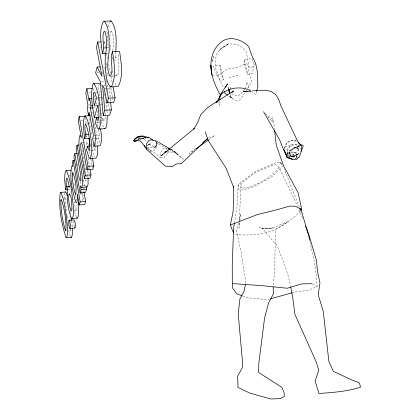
<?xml version="1.0" encoding="UTF-8"?>
<svg xmlns="http://www.w3.org/2000/svg" width="420" height="420" viewBox="0 0 420 420"><rect width="100%" height="100%" fill="white"/><g stroke="black" fill="none" stroke-linecap="round" stroke-linejoin="round"><path stroke-width="0.32" stroke-dasharray="2.1 1.58" d="M73.747 221.046L74.293 226.879M219.76 101.225L219.613 105.625L217.775 101.666M95.907 145.898L95.498 149.924L92.683 150.339M239.222 222.527L239.022 227.661L239.768 221.309M239.248 221.886L241.001 183.598L255.743 172.342L274.155 164.54L275.887 164.756L279.101 167.407L297.57 206.32M81.48 193.016L81.59 190.607M69.773 176.19L69.825 175.046M107.599 32.314L107.662 41.417L108.176 46.951M112.114 59.304L112.255 56.721M279.568 162.346L277.426 162.131L255.418 171.308L238.182 184.485L236.912 208.031L234.481 222.794M219.965 65.058C220.085 70.077 221.398 75.28 223.298 79.895L219.802 80.435L213.108 66.538L219.965 65.058L222.269 73.437L223.298 79.895M112.786 50.888C113.311 44.436 114.476 37.506 111.715 31.39L109.405 31.154M114.88 61.157L115.747 52.243M98.091 89.523L99.167 84.136M244.125 59.965C244.025 64.958 245.511 70.319 247.763 74.718L252.173 73.584C254.042 68.786 253.922 63.126 251.979 58.349L244.125 59.965L246.708 68.276L247.763 74.718M98.579 129.654L99.472 135.261L98.773 138.369L99.792 143.918M239.846 220.673L240.671 213.685L239.017 220.505M89.675 118.466L89.292 124.672M64.717 193.042L64.318 199.421M82.514 200.891L82.798 193.694L79.805 193.935M108.113 26.807L109.436 22.213M256.699 91.103L255.848 94.668L251.564 91.429M238.413 222.983L236.46 231.042L241.127 252.058L245.831 282.849M287.332 154.697L287.726 153.101L288.472 152.439L289.658 152.68L290.199 153.562L289.401 157.122M103.898 43.533L104.344 41.811L101.945 41.885M102.354 71.479L102.039 72.644L103 74.361M109.767 50.762L110.597 47.743L110.266 45.166M100.753 105.047L101.283 103.215M102.511 98.936L102.863 97.713L102.375 95.86M111.132 76.151L117.385 75.889C121.228 68.696 116.308 60.438 119.107 53.219M101.42 114.214L101.787 112.959M70.927 229.483L70.702 230.234L67.967 230.533M93.518 145.792L92.411 149.515L93.807 154.675L95.004 157.458M99.792 117.731L102.937 117.558L101.577 122.084L103.955 127.785M284.361 148.381L286.76 142.721L287.285 142.244L293.979 139.734L297.308 142.018M284.314 148.512L286.76 142.721L293.979 139.734L297.129 142.07M287.154 154.502L289.847 150.155L292.31 149.562L295.428 147.961L293.942 147.641L292.31 149.562L290.446 150.811L289.338 152.964L289.784 154.896L289.249 153.184L290.125 150.78L291.947 148.533L289.249 153.184L291.449 156.34L293.391 156.513L295.848 155.379L292.598 156.566L295.601 155.71L292.908 156.524L290.819 156.098L293.391 156.513L291.449 156.34L289.569 155.442L286.933 151.683L290.141 146.008L296.279 144.617L298.442 148.796L298.767 150.859L297.024 147.446L295.166 147.667L292.394 148.769L297.024 147.446L298.872 149.683L297.313 148.538L293.942 147.641L298.673 146.444L294.998 147.688L300.121 145.745M247.664 88.505L251.533 81.427L248.509 69.447L247.958 60.748L246.209 51.833L242.686 47.738L237.662 44.646L228.617 43.733L221.24 48.216L219.314 50.321L216.321 54.569L215.276 61.609L215.46 67.694L223.146 87.969M101.908 120.351L104.438 120.204L104.895 119.448L105.247 117.122L105.126 111.857M245.411 92.101L246.697 90.048M298.442 148.796L295.087 154.056L289.569 155.442M73.941 210.73L76.508 210.509L76.86 209.979L77.033 204.251M244.687 89.192L242.907 91.833L237.846 96.39L232.491 94.159L231.562 93.287M245.044 88.667L246.466 86.557L246.818 81.968L250.016 89.948M295.769 158.65L296.541 157.558L296.305 156.14L297.418 157.332L298.862 156.98M244.771 93.13L240.051 99.682L237.463 100.979L234.948 100.495L229.42 96.306L232.549 98.238L227.992 95.392M79.884 194.197L81.307 193.798M81.501 180.91L85.806 180.579L86.168 180.122M88.247 144.837L86.961 142.002L86.32 144.175L86.362 146.643M255.712 63.63L254.552 64.995L250.561 68.024L246.215 63.588L236.171 67.861L228.937 68.397L223.55 71.657L218.899 75.39L213.544 75.862M296.541 157.558L295.565 158.639L296.809 157.841M111.274 31.106L110.507 31.936L109.993 34.451L109.825 39.742M300.426 210.987C293.291 219.214 283.689 224.695 274.286 229.924C261.923 234.88 248.378 235.914 235.237 234.323L234.103 232.895M279.101 167.407C269.729 178.432 256.337 186.37 241.925 188.26L241.164 186.779L241.001 183.598M283.143 165.695L271.157 177.445L253.108 186.953L242.329 189.945L239.243 190.15L238.361 188.291L238.182 184.485M66.517 199.164L66.187 198.807L65.919 199.075L65.604 201.159L66.035 207.958M195.767 148.302L189.21 153.715L194.502 149.94M300.121 145.341L297.917 146.622L301.219 145.331M208.782 139.75L214.599 135.602L208.373 137.886M137.681 139.792L139.681 138.689M288.057 154.964L287.417 155.369L288.986 155.736M148.78 144.601L147.026 145.677L150.864 143.535L147.919 144.947M167.454 152.019L171.308 149.798L168.315 150.853M137.582 139.755L139.708 138.584L138.668 138.81L141.162 139.619M309.992 241.553L314.344 261.587L316.034 273.683L317.237 286.55L307.645 290.435L297.717 291.585L292.84 292.682M285.044 147.095L292.677 144.165M149.594 152.019L153.956 150.602L157.169 146.171L156.161 140.989M270.076 298.919L267.603 299.639L247.595 297.806L242.734 296.026M228.89 77.632L239.033 75.054M297.271 154.182L298.709 153.888M140.348 138.59L138.233 138.716M293.995 152.492L295.444 152.245L296.116 152.791L296.399 157.474L296.305 156.14L297.512 157.337M298.41 154.602L296.993 154.844L296.326 156.308L296.42 154.423L297.071 153.279L298.379 153.006L299.35 153.82M295.491 155.983L293.281 156.324L293.979 155.479L293.218 157.857L293.255 153.29L293.832 152.339L295.444 152.245M63.761 199.012L66.187 198.807M68.208 189.683L70.093 189.535M82.845 185.619L85.911 185.378L86.468 186.475M90.316 150.497L92.096 150.381M82.52 142.285L86.961 142.002M93.97 135.597L99.472 135.261M93.298 138.716L95.734 138.563M96.343 138.527L98.773 138.369M80.771 120.241L82.667 120.13M99.377 120.493L101.273 120.383M96.595 122.367L99.708 122.189M86.73 123.585L90.279 123.38M91.686 112.145L93.508 112.046M88.547 104.974L89.759 104.911M98.459 105.089L100.37 104.989M101.005 104.958L103.556 104.827M95.282 105.63L96.516 105.567M95.571 105.914L98.075 105.788M88.389 107.84L89.597 107.777M93.45 107.903L95.897 107.772M97.141 97.991L99.052 97.897M99.687 97.865L102.863 97.713M94.547 98.264L95.776 98.207M95.361 92.148L97.886 92.033M98.516 92.001L100.406 91.912L99.845 93.272L99.719 98.348M88.798 92.925L90.61 92.841M103.735 85.145L106.134 85.04M104.822 88.295L106.633 88.211M107.237 88.184L110.854 88.022L112.55 96.868M101.609 81.448L105.53 81.275M102.511 76.057L106.717 75.878M107.315 75.857L108.517 75.805M96.899 72.854L99.472 72.749M114.713 57.519L117.873 57.409M291.013 152.082L292.488 152.035L293.008 152.759L292.908 157.568L292.063 156.109L289.926 156.135L290.761 155.799L290.005 157.101L290.336 152.864L290.95 152.045L292.488 152.035M106.664 53.256L107.882 53.214M99.724 47.082L103 46.977M106.906 47.864L109.368 47.785M105.667 31.253L106.911 31.222M166.997 149.882L166.924 148.633L163.391 148.685L160.167 153.116L160.346 157.668L163.732 158.151L167.213 153.631L167.139 152.381M167.26 152.108L178.017 152.05M117.385 75.889L116.765 75.873L115.715 74.056M249.097 91.886L251.008 91.985M146.764 147.457L151.221 147.515L152.444 146.806L155.305 147.142L156.954 145.493L153.793 147.903L155.305 147.142L157.385 143.493L155.043 141.015M288.393 152.628L289.695 152.896M149.158 149.951L150.853 150.454L147.294 148.265M170.893 149.452L172.006 149.872L183.22 159.196L172.006 149.872M76.508 210.509L76.114 210.31L75.175 207.737L73.867 199.316M144.107 139.54L145.646 140.259L144.627 138.878M312.464 284.014L317.237 286.55M166.924 148.633L156.539 142.895L157.81 143.756L156.088 142.448L156.807 143.672L155.305 147.142L150.434 144.979L148.628 141.65M170.378 149.09L174.358 151.358L178.106 154.754L170.21 149.741M80.782 193.924L81.07 194.098M147.383 148.397L153.442 151.94L160.346 157.668M289.385 157.054L287.879 155.852L287.269 149.137L291.38 144.632L297.728 144.307L301.403 149.436M104.438 120.204L103.667 119.564L102.937 117.558M265.445 113.395L273.53 120.551L274.454 128.914M267.587 116.54L272.606 122.015L272.444 117.038M71.531 170.173L72.329 171.229M85.334 179.928L85.806 180.579M70.03 229.703L70.403 230.307M105.556 78.934L106.517 80.651M103.624 66.806L104.543 68.497M106.685 72.429L108.213 75.243M101.215 84.373L101.95 85.733M115.925 85.349L114.539 82.021M95.056 150.181L93.865 147.016M76.214 217.192L74.167 210.509M298.93 209.26L302.825 218.946M86.336 135.634L86.972 137.093L86.069 132.043M299.512 207.102L293.669 193.268L284.314 168.761M92.836 118.157L93.256 119.243M75.679 195.227L76.692 200.393M70.313 236.177L68.239 229.01M230.013 94.348L231.252 98.033L230.297 94.4M92.626 125.648L93.382 128.599M93.424 119.816L95.76 129.77L97.598 144.743M228.863 88.951L228.223 86.531L228.727 88.924M230.895 89.035L230.312 86.798L230.543 88.625M104.291 93.455L105.205 97.85M290.84 287.506L288.656 277.426L285.274 266.732L277.284 245.947L262.111 228.144L258.941 227.782L270.365 228.863L273.236 228.029L262.111 228.144L270.365 228.863L288.162 221.555L283.201 225.115L275.94 229.388C274.418 248.304 275.594 267.425 273.168 286.188M140.448 139.136L140.668 140.165M88.478 145.924L88.82 147.551M104.344 41.811L105.336 46.961M106.575 53.398L107.567 58.548M108.68 64.344L110.539 73.999M111.032 76.577L112.397 83.654M103.976 52.101L104.717 55.944M106.066 62.995L107.048 68.119M112.67 97.503L113.279 100.664M73.82 183.346L74.277 185.734M105.32 98.474L105.556 99.724M96.563 102.485L97.13 105.536M92.957 88.442L93.539 91.597M94.232 95.387L95.051 99.808M97.104 110.964L98.175 116.765M99.005 121.275L99.719 125.144M96.957 120.803L98.002 126.493M85.171 117.495L86.095 122.656M92.101 156.209L92.332 157.5M89.507 151.321L90.316 155.846M90.888 159.075L92.389 167.47M88.079 158.261L89.555 166.567M89.665 167.202L89.891 168.483M88.179 168.089L89.633 176.337M81.895 149.578L86.032 173.554M85.911 185.378L86.132 186.627M83.449 180.296L84.887 188.559M81.653 178.568L81.874 179.839M83.307 188.118L83.974 191.94M77.658 163.952L78.062 166.283M82.798 193.694L84.005 200.686M113.195 76.519L112.382 71.106M80.666 181.687L81.165 185.383M99.22 109.988L99.43 111.248M66.785 213.822L67.1 215.733M67.2 216.368L67.82 220.19M87.124 170.399L87.838 175.492M105.856 101.619L106.916 110.056M70.633 211.502L71.143 214.951M91.518 134.363L90.794 125.974M98.59 105.1L98.826 106.932M66.187 209.129L66.413 210.893M69.983 216.032L70.67 221.54M71.852 221.02L72.34 227.12M99.766 98.91L99.871 100.034M109.358 87.47L110.323 98.359M110.381 98.999L110.607 101.567M98.537 104.512L98.065 98.07M86.263 175.781L86.362 176.904M106.964 110.623L107.195 114.193M106.838 81.218L107.441 88.405M107.499 89.056L107.662 91.014M108.486 100.811L109.473 112.56M87.885 176.022L88.016 177.613M95.686 142.868L95.865 145.288M70.912 224.222L71.038 227.614M213.675 56.364L212.016 62.155L213.675 56.364M223.934 46.646L219.314 50.321L228.617 43.733L223.934 46.646M296.615 154.418L295.937 154.681L298.337 154.061L296.615 154.418"/><path stroke-width="0.63" d="M233.714 186.039L233.189 211.071L230.407 224.968L232.596 230.995L233.73 232.423M219.802 99.971L219.928 96.201M115.81 51.602C116.24 41.706 117.264 29.295 111.2 21L103.415 21.294C98.663 31.101 101.178 42.956 102.396 53.403L106.055 53.277M234.371 223.44L233.63 227.934L232.255 264.553L232.302 283.574L232.691 288.115L236.66 293.806L242.125 295.806M245.569 284.072L243.999 291.38L239.888 298.972L238.219 313.866L242.309 359.762L242.54 367.3L237.647 376.105L237.972 387.419L249.795 393.078L270.8 399L280.287 398.591L284.251 396.564L284.083 392.537L281.752 387.282L258.652 372.488L258.815 363.206L264.563 318.213L268.517 303.098L273.378 293.874L273.184 286.829M256.699 91.103L257.838 86.347L257.355 71.752L255.712 63.63L251.879 55.629L248.756 46.793C241.616 38.887 227.771 34.881 219.608 43.523C210.929 51.319 209.375 64.439 212.095 75.332M84.94 116.204L79.202 116.519L78.241 120.383L81.244 137.445L80.624 135.986L80.073 135.44L79.59 135.797C76.928 150.071 83.165 164.566 84.299 178.673L89.969 178.243L91.025 174.872L90.116 169.759M100.742 41.921L97.739 42.011L96.453 47.182L101.908 76.078L97.136 67.058L100.38 66.932M92.348 88.468L86.867 88.72L85.78 93.067L87.943 105.005L87.187 107.903L88.489 115.138L90.305 115.038M97.136 67.058L95.618 72.902L100.301 81.501L103.194 115.532L109.694 115.175L111.347 109.893L110.665 102.207M74.267 160.388L73.07 160.472L72.219 163.748L72.718 166.666L71.799 165.926C69.169 177.734 72.371 190.68 75.768 202.13A10.133 1.748 84.7 0 0 77.065 201.784L77.485 198.744L77.406 194.129L79.254 204.96L84.667 204.498L85.627 201.495L83.974 191.94M77.275 153.484L74.849 153.647L73.936 157.143L80.068 192.817L85.549 192.376L86.567 189.126L86.132 186.627M78.913 145.021L77.059 145.142L76.146 148.654L80.551 174.515L80.813 179.24L80.273 181.004L79.238 178.605L78.703 176.006L74.849 153.647M67.578 189.735L65.693 189.882C67.515 186.128 65.121 181.939 66.554 178.127L67.216 178.558L67.641 179.566L69.347 187.331L68.413 186.506L67.73 187.11C66.444 197.421 67.694 208.488 71.389 218.232L72.156 218.578L77.285 218.117L78.046 216.783L78.524 213.822A15.965 2.74 84.6 0 0 78.514 205.779L78.278 202.54M92.096 98.385L89.639 98.506L89.056 100.742L86.867 88.72M144.564 145.425L144.244 146.653L145.478 147.194M102.396 53.403C105.352 46.562 101.514 39.165 103.682 32.114L104.423 31.285L104.853 31.568C108.917 42.257 104.585 53.797 105.236 64.853C105.892 72.198 105.572 81.008 110.371 86.919L117.201 86.609L118.367 86.189C123.753 75.547 121.013 62.722 119.637 51.424L112.602 51.66C108.869 59.456 114.392 68.318 110.507 76.177L109.909 76.157C105.362 67.148 109.452 56.285 109.242 46.751C108.911 38.315 109.641 28.108 104.312 21.157M88.489 115.138L89.255 112.277L93.156 133.823L93.356 135.634L92.689 138.752L94.028 146.165L100.128 145.766C102.333 140.406 101.551 134.521 100.427 129.008M94.028 146.165C95.87 141.414 95.555 136.222 94.61 131.318L90.384 108.061L90.977 105.856L89.639 98.506M89.098 138.38L84.567 138.663C87.087 133.896 83.491 128.457 85.544 123.653C88.835 131.822 90.311 141.456 89.555 150.323L89.129 150.575L88.468 149.242L87.623 146.176L89.98 146.024M98.627 117.458L94.28 117.7L97.818 105.121C98.333 110.161 99.944 115.684 98.112 120.566L97.367 119.921L96.647 117.91L99.162 117.768M87.623 146.176L86.562 149.903L89.103 157.868L90.142 158.555L96.075 158.141C98.448 154.733 97.482 149.951 97.676 146.008M96.647 117.91L95.345 122.441L96.742 126.541L97.986 128.693L98.548 129.029L104.853 128.656L105.399 128.494L106.37 126.656L106.822 124.73L107.279 116.062M80.068 192.817L81.039 189.567L80.393 185.813L81.407 187.415L87.37 186.879L88.09 183.971L88.064 178.143M84.299 178.673L85.307 175.297L81.008 150.239L80.64 144.538L81.249 142.37L82.509 145.204L86.945 169.832L92.731 169.407L93.833 165.89L92.447 158.146M86.945 169.832L88.001 166.309L79.202 116.519M103.194 115.532L104.774 110.245L102.538 85.202L104.223 88.321L106.974 102.9L113.642 102.559L115.122 97.818L113.017 86.877M106.974 102.9L108.392 98.149L97.739 42.011M79.254 204.96L80.178 201.952L73.07 160.472M286.687 155.353L286.288 156.356L287.091 157.742L288.939 158.277L289.606 158.093L290.687 158.655L289.769 158.009M225.54 87.213L227.467 83.879L220.49 94.484L217.513 101.099L222.327 92.767M300.851 151.526L303.109 146.769L302.983 145.493L301.628 144.832L300.625 145.173M66.607 237.82C68.822 230.633 66.686 222.742 66.192 215.387C64.748 207.706 64.391 199.427 60.811 192.381L60.302 192.439C58.412 207.175 61.457 223.661 66.082 237.694L71.489 237.353L72.251 235.037L72.387 228.401M69.095 220.269L68.859 220.563C68.665 223.214 68.56 226.249 69.909 228.606L75.175 227.861C75.395 225.22 75.521 222.149 74.12 219.817L69.095 220.269C70.46 222.621 70.35 225.677 70.145 228.328L69.909 228.606M72.156 218.578L72.886 217.245L73.337 214.279A15.992 2.651 84.6 0 0 73.3 206.22C71.857 194.292 71.363 181.561 66.402 170.546L65.735 170.741C63.609 176.862 65.2 183.593 65.693 189.882M134.778 139.435C137.975 134.999 144.107 135.203 148.36 137.917L147.357 137.765M300.877 210.52L301.781 209.585L298.137 192.827L283.39 165.491L276.234 144.995L274.596 130.2M90.142 158.555C93.182 152.57 91.224 145.084 91.004 138.605C89.502 131.124 89.612 122.372 85.276 115.946L84.74 116.204C81.937 123.286 84.163 131.318 84.567 138.663M207.895 138.332L181.361 163.59L175.954 164.052L172.268 166.819L165.212 166.063L146.171 148.895L146.412 143.766L148.722 140.469L151.321 139.76L156.161 140.989L169.811 148.764M137.135 140.17L136.248 140.999L135.324 141.136L133.854 140.595C136.075 135.739 141.944 135.482 146.024 138.054L144.149 137.361M231.803 92.594L233.735 90.872L207.968 107.273L200.897 114.408L197.615 122.619L193.767 129.187L194.35 128.473L161.396 155.516L163.049 154.56M202.823 142.469L207.365 138.721M196.088 148.811L208.252 140.128M220.49 94.484C228.853 87.539 241.484 85.617 251.087 91.072M217.271 101.504L215.948 102.286L217.613 101.582M100.112 83.223L93.786 83.501L93.072 83.911C89.964 94.889 92.652 106.659 94.28 117.7M137.088 137.434L138.301 136.784M230.407 224.968L257.381 214.562L277.268 209.643L289.758 206.094L295.449 206.257L301.781 209.585M110.371 86.919L111.494 86.499C116.697 75.763 113.962 62.99 112.602 51.66M167.118 151.274L164.724 152.119L165.995 152.114M98.548 129.029L99.073 128.872C102.459 121.286 100.406 112.466 99.813 104.48C98.285 97.514 98.306 89.276 93.786 83.501M270.69 298.736L292.231 292.819M138.778 136.657L139.729 136.395M81.407 187.415L81.811 187.32C83.465 181.813 82.131 175.828 81.422 170.231L77.059 145.142M252.53 90.846L265.587 90.206L271.226 91.497L275.861 94.673L278.591 99.115L281.075 106.26L297.696 141.419L301.423 145.834L301.77 149.951L299.407 156.739L296.389 159.574L292.388 159.458L287.096 156.986L283.883 149.515L287.06 156.697L282.818 148.034L279.836 140.159L263.545 111.715M110.271 21.142L111.2 21M65.147 192.05L65.672 191.987L66.297 192.869L67.358 195.809M80.178 201.952L85.627 201.495M81.039 189.567L86.567 189.126M60.811 192.381L65.672 191.987M66.528 186.695L69.694 186.443M85.307 175.297L91.025 174.872M66.402 170.546L70.891 170.221M88.001 166.309L93.833 165.89M85.643 134.726L88.909 134.521M85.276 115.946L90.022 115.689M104.774 110.245L111.347 109.893M90.977 105.856L92.82 105.761M90.384 108.061L92.836 107.935M108.392 98.149L115.122 97.818M250.294 91.287L243.359 91.581L247.186 91.786M103.824 47.959L106.286 47.88M311.934 283.731L301.833 283.873L287.254 288.236L261.681 285.642L232.302 283.574M141.944 138.653L143.692 138.742L137.708 137.56L135.025 138.747L133.591 140.963L134.93 141.54L136.668 140.175L135.881 140.574L137.356 140.138L139.619 140.732L141.692 142.48L146.9 149.284M291.664 158.839L290.54 158.734L289.716 158.035M146.937 137.398L148.05 137.55M70.948 237.227L71.489 237.353M147.236 137.083L149.557 137.713L153.027 140.228M169.775 149.032L168.105 148.402L169.685 149.404M76.498 217.775L77.285 218.117M104.276 128.321L104.853 128.656M227.509 95.062L225.089 93.419L224.443 91.602M299.224 143.63L300.799 144.795L298.305 142.81M291.385 158.66L292.388 159.458M280.103 162.398L281.841 164.283M74.597 227.729L74.933 228.139M219.986 94.316C216.158 87.654 213.103 80.519 211.617 72.949L211.712 73.82L210.829 65.1L211.082 67.594M300.022 208.304L302.054 213.119L308.768 235.919L309.724 240.298M233.84 187.871L226.06 168.147L208.204 140.464L205.28 131.812M305.629 226.275L309.136 235.441L316.418 260.348L317.504 271.567L319.977 282.86L318.234 294.767L323.284 311.509L328.876 361.51L333.391 371.385L353.651 380.793L358.066 382.184L359.489 383.135L360.497 387.235C347.12 391.477 332.955 392.474 319.022 393.508L315.11 381.056L318.769 370.288L316.16 361.835L294.956 314.444L292.698 297.455L290.84 287.506M228.769 90.668L229.803 93.734M229.021 89.56L229.499 91.376M228.853 89.523L229.74 93.718M88.867 138.143L90.137 145.241M71.526 218.043L71.794 220.442M211.208 68.838L211.712 73.82M72.266 174.195C72.513 180.973 73.148 187.95 75.453 194.355L75.736 194.534C76.808 187.325 75.411 179.046 72.749 172.31L72.266 174.195M71.946 208.32L71.715 210.425L71.374 210.956L70.99 210.756C69.137 205.538 68.192 199.689 68.969 194.182L69.321 193.783C72.408 197.736 71.442 203.553 71.946 208.32M60.869 200.351C60.958 210.567 62.417 221.062 65.531 230.759L65.819 230.69C66.533 220.19 64.454 209.139 61.336 199.211L60.869 200.351M93.566 93.571L93.455 98.653L94.322 105.982L96.505 98.023L94.92 92.894L94.101 92.211L93.566 93.571"/></g></svg>
